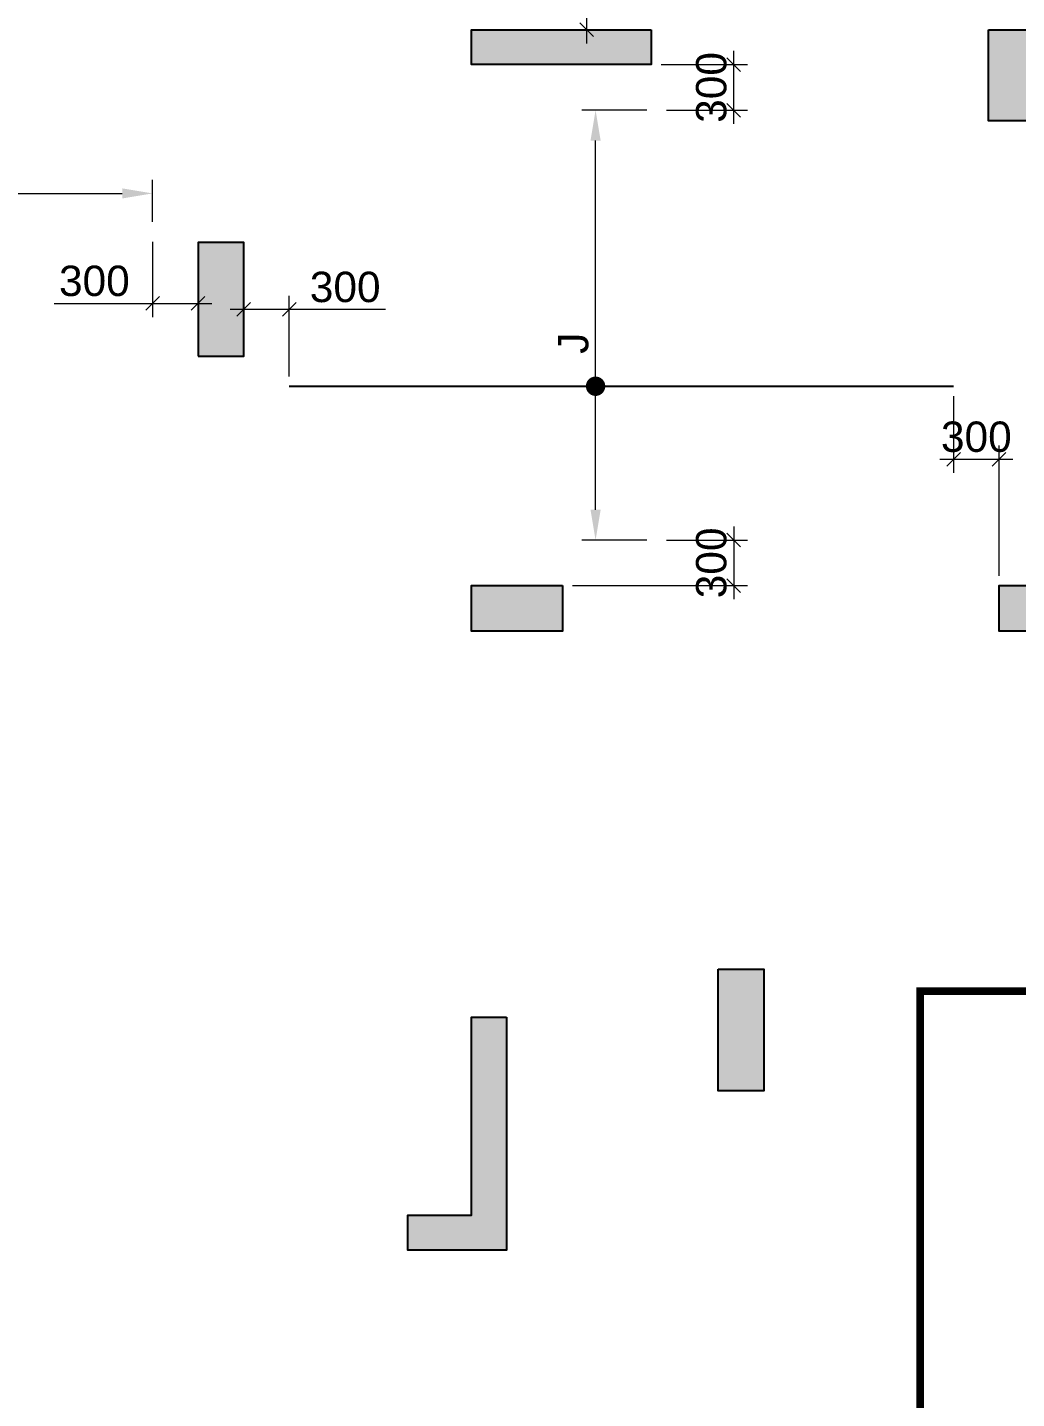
# Model space of a CAD drawing. Header units: millimetres. Extents: x 1123469 to 1752051, y -126924 to 196924.
# Drawn here: x 1583040 to 1589555, y 136712 to 145739 of the extents above; entities that cross this region are included whole.
import ezdxf

# ---------------------------------------------------------------- set-up
doc = ezdxf.new("R2010")
doc.units = ezdxf.units.MM
doc.header["$LTSCALE"] = 500
doc.header["$MEASUREMENT"] = 0
doc.header["$PDMODE"] = 34
doc.linetypes.add('CONTINOUS', pattern=[0])
doc.layers.get('Defpoints').update_dxf_attribs({"lineweight": 0})
for name, color, linetype in [('COL. DIM', 3, 'Continuous'), ('reinf.', 4, 'Continuous'), ('TOWER AREA COLUMN.', 6, 'Continuous')]:
    doc.layers.add(name, color=color, linetype=linetype)
for name, color, linetype, lineweight in [('CUT OUT', 1, 'Continuous', 13), ('dim-M', 1, 'Continuous', 15), ('FOOTING', 1, 'Continuous', 15), ('TOWER COL HATCH', 253, 'Continuous', 20)]:
    doc.layers.add(name, color=color, linetype=linetype, lineweight=lineweight)
doc.styles.add('3mm', font='arial.ttf')
doc.dimstyles.new('PARAMVEER', dxfattribs={"dimtxt": 200, "dimasz": 100, "dimexe": 0, "dimexo": 25, "dimgap": 10, "dimtad": 1, "dimdec": 0, "dimrnd": 5, "dimzin": 0, "dimdsep": 46, "dimtxsty": '3mm', "dimblk": 'OBLIQUE', "dimcen": 0.09, "dimdle": 75, "dimclrd": 1, "dimclre": 1, "dimclrt": 3, "dimadec": 0, "dimazin": 0, "dimtfac": 1, "dimtdec": 0, "dimtmove": 1, "dimatfit": 3, "dimfxl": 100, "dimtolj": 1, "dimtzin": 0, "dimlwd": 18, "dimlwe": 5, "dimarcsym": 0})

# ---------------------------------------------------------------- blocks, each defined once
blk = doc.blocks.new('3tgra')
at = {"layer": 'TOWER COL HATCH'}
h = blk.add_hatch(color=253, dxfattribs=at)
h.dxf.hatch_style = 1
h.paths.add_polyline_path([(1389009.933917637, 82701.73729159351), (1389009.933917637, 82471.73729159351), (1387825.636163343, 82471.73729159351), (1387825.636163343, 82701.73729159351)])
h = blk.add_hatch(color=253, dxfattribs=at)
h.dxf.hatch_style = 1
h.paths.add_polyline_path([(1391230.631024875, 82701.73729159351), (1391530.631024875, 82701.73729159351), (1391530.631024875, 82101.73729159351), (1391230.631024875, 82101.73729159351)])
h = blk.add_hatch(color=253, dxfattribs=at)
h.dxf.hatch_style = 1
h.paths.add_polyline_path([(1386025.631024806, 80551.73729155055), (1386325.631024806, 80551.73729155055), (1386325.631024806, 81301.73729155055), (1386025.631024806, 81301.73729155055)])
h = blk.add_hatch(color=253, dxfattribs=at)
h.dxf.hatch_style = 1
h.paths.add_polyline_path([(1388425.6189848, 79041.73729064688), (1388425.6189848, 78741.73729064688), (1387825.6189848, 78741.73729064688), (1387825.6189848, 79041.73729064688)])
h = blk.add_hatch(color=253, dxfattribs=at)
h.dxf.hatch_style = 1
h.paths.add_polyline_path([(1391900.631024875, 79041.73729064688), (1391900.631024875, 78741.73729064688), (1391300.631024875, 78741.73729064688), (1391300.631024875, 79041.73729064688)])
h = blk.add_hatch(color=253, dxfattribs=at)
h.dxf.hatch_style = 1
h.paths.add_polyline_path([(1389450.631024875, 76516.73729064694), (1389750.631024875, 76516.73729064694), (1389750.631024875, 75716.73729064688), (1389450.631024875, 75716.73729064688)])
h = blk.add_hatch(color=253, dxfattribs=at)
h.dxf.hatch_style = 1
h.paths.add_polyline_path([(1388055.6189848, 76201.55515519361), (1388055.6189848, 74666.55515519361), (1387405.6189848, 74666.55515519361), (1387405.6189848, 74896.55515519361), (1387825.6189848, 74896.55515519361), (1387825.6189848, 76201.55515519361)])
at = {"layer": 'TOWER AREA COLUMN.', "color": 4}
for points in [[(1389009.933917637, 82701.73729159351), (1389009.933917637, 82471.73729159351), (1387825.636163343, 82471.73729159351), (1387825.636163343, 82701.73729159351)], [(1391230.631024875, 82701.73729159351), (1391530.631024875, 82701.73729159351), (1391530.631024875, 82101.73729159351), (1391230.631024875, 82101.73729159351)], [(1386025.631024806, 80551.73729155055), (1386325.631024806, 80551.73729155055), (1386325.631024806, 81301.73729155055), (1386025.631024806, 81301.73729155055)], [(1388425.6189848, 79041.73729064688), (1388425.6189848, 78741.73729064688), (1387825.6189848, 78741.73729064688), (1387825.6189848, 79041.73729064688)], [(1391900.631024875, 79041.73729064688), (1391900.631024875, 78741.73729064688), (1391300.631024875, 78741.73729064688), (1391300.631024875, 79041.73729064688)], [(1389450.631024875, 76516.73729064694), (1389750.631024875, 76516.73729064694), (1389750.631024875, 75716.73729064688), (1389450.631024875, 75716.73729064688)]]:
    blk.add_lwpolyline(points, close=True, dxfattribs=at)
blk.add_lwpolyline([(1388055.6189848, 76201.55515519361), (1388055.6189848, 74666.55515519361), (1387405.6189848, 74666.55515519361), (1387405.6189848, 74896.55515519361), (1387825.6189848, 74896.55515519361), (1387825.6189848, 76201.55515519361), (1388055.6189848, 76201.55515519361)], dxfattribs=at)
blk = doc.blocks.new('_Oblique')
at = {"color": 0, "linetype": 'ByBlock', "lineweight": -2}
blk.add_line((-0.5, -0.5), (0.5, 0.5), dxfattribs=at)
blk = doc.blocks.new('*D606')
at = {"layer": 'COL. DIM', "color": 1, "lineweight": 18, "ltscale": 10, "transparency": 16777216}
for p, q in [((1586723.336435243, 146653.4938240013), (1586723.336435243, 146024.2285490902)), ((1586723.336435243, 146114.2285490902), (1586723.336435243, 145634.2285490902))]:
    blk.add_line(p, q, dxfattribs=at)
at = {"layer": 'COL. DIM', "color": 1, "linetype": 'CONTINOUS', "lineweight": 5, "ltscale": 10, "transparency": 16777216}
for p, q in [((1587115.711624113, 146024.2285490902), (1586633.336435243, 146024.2285490902)), ((1586811.104104963, 145724.2285490902), (1586633.336435243, 145724.2285490902))]:
    blk.add_line(p, q, dxfattribs=at)
at = {"layer": 'Defpoints', "color": 0, "ltscale": 10, "transparency": 16777216}
for p in [(1587180.711624113, 146024.2285490902), (1586723.336435243, 145724.2285490902), (1586876.104104963, 145724.2285490902)]:
    blk.add_point(p, dxfattribs=at)
at = {"layer": 'COL. DIM', "color": 1, "lineweight": 18, "ltscale": 10, "transparency": 16777216, "xscale": 90, "yscale": 90, "zscale": 90}
for p, rotation in [((1586723.336435243, 146024.2285490902), 90), ((1586723.336435243, 145724.2285490902), 270)]:
    blk.add_blockref('_Oblique', p, dxfattribs=dict(at, rotation=rotation))
at = {"layer": 'COL. DIM', "color": 3, "ltscale": 10, "transparency": 16777216, "insert": (1586576.153624875, 146387.9617639736), "char_height": 200, "attachment_point": 5, "rotation": 90, "style": '3mm'}
blk.add_mtext('\\A1;300', dxfattribs=at)
blk = doc.blocks.new('*D609')
at = {"layer": 'COL. DIM', "color": 1, "linetype": 'CONTINOUS', "lineweight": 5, "ltscale": 10, "transparency": 16777216}
for p, q in [((1584464.940064752, 143759.3840456621), (1584464.940064752, 143972.3893610471)), ((1584764.940064752, 143442.0516471222), (1584764.940064752, 143972.3893610471))]:
    blk.add_line(p, q, dxfattribs=at)
at = {"layer": 'COL. DIM', "color": 1, "lineweight": 18, "ltscale": 10, "transparency": 16777216}
for p, q in [((1584854.940064752, 143882.3893610471), (1584374.940064752, 143882.3893610471)), ((1585398.920134257, 143882.3893610471), (1584764.940064752, 143882.3893610471))]:
    blk.add_line(p, q, dxfattribs=at)
at = {"layer": 'Defpoints', "color": 0, "ltscale": 10, "transparency": 16777216}
for p in [(1584464.940064752, 143882.3893610471), (1584464.940064752, 143694.3840456621), (1584764.940064752, 143377.0516471222)]:
    blk.add_point(p, dxfattribs=at)
at = {"layer": 'COL. DIM', "color": 1, "lineweight": 18, "ltscale": 10, "transparency": 16777216, "xscale": 90, "yscale": 90, "zscale": 90, "rotation": 180}
blk.add_blockref('_Oblique', (1584464.940064752, 143882.3893610471), dxfattribs=at)
at = {"layer": 'COL. DIM', "color": 1, "lineweight": 18, "ltscale": 10, "transparency": 16777216, "xscale": 90, "yscale": 90, "zscale": 90}
blk.add_blockref('_Oblique', (1584764.940064752, 143882.3893610471), dxfattribs=at)
at = {"layer": 'COL. DIM', "color": 3, "ltscale": 10, "transparency": 16777216, "insert": (1585133.388074229, 144029.5721714155), "char_height": 200, "attachment_point": 5, "style": '3mm'}
blk.add_mtext('\\A1;300', dxfattribs=at)
blk = doc.blocks.new('*D610')
at = {"layer": 'COL. DIM', "color": 1, "linetype": 'CONTINOUS', "lineweight": 5, "ltscale": 10, "transparency": 16777216}
for p, q in [((1587118.840603877, 145194.2285490904), (1586692.376170398, 145194.2285490904)), ((1587118.840603877, 142364.2285481434), (1586692.376170398, 142364.2285481434))]:
    blk.add_line(p, q, dxfattribs=at)
at = {"layer": 'COL. DIM', "color": 1, "lineweight": 18, "ltscale": 10, "transparency": 16777216}
blk.add_line((1586782.376170398, 142564.2285481434), (1586782.376170398, 144994.2285490904), dxfattribs=at)
at = {"layer": 'COL. DIM', "color": 1, "ltscale": 10, "transparency": 16777216}
for points in [[(1586749.042837064, 144994.2285490904), (1586815.709503731, 144994.2285490904), (1586782.376170398, 145194.2285490904)], [(1586749.042837064, 142564.2285481434), (1586815.709503731, 142564.2285481434), (1586782.376170398, 142364.2285481434)]]:
    blk.add_solid(points, dxfattribs=at)
at = {"layer": 'Defpoints', "color": 0, "ltscale": 10, "transparency": 16777216}
for p in [(1586782.376170398, 145194.2285490904), (1587183.840603877, 145194.2285490904), (1587183.840603877, 142364.2285481434)]:
    blk.add_point(p, dxfattribs=at)
at = {"layer": 'COL. DIM', "color": 3, "ltscale": 10, "transparency": 16777216, "insert": (1586635.670849784, 143659.9050009695), "char_height": 200, "attachment_point": 5, "rotation": 90, "style": '3mm'}
blk.add_mtext('\\A1;J', dxfattribs=at)
blk = doc.blocks.new('*D607')
at = {"layer": 'COL. DIM', "color": 1, "linetype": 'CONTINOUS', "lineweight": 5, "ltscale": 10, "transparency": 16777216}
for p, q in [((1589139.952104828, 143312.0516471222), (1589139.952104828, 142806.197467915)), ((1589439.952104828, 142129.2285481435), (1589439.952104828, 142986.197467915))]:
    blk.add_line(p, q, dxfattribs=at)
at = {"layer": 'COL. DIM', "color": 1, "lineweight": 18, "ltscale": 10, "transparency": 16777216}
blk.add_line((1589049.952104828, 142896.197467915), (1589529.952104828, 142896.197467915), dxfattribs=at)
at = {"layer": 'Defpoints', "color": 0, "ltscale": 10, "transparency": 16777216}
for p in [(1589139.952104828, 143377.0516471222), (1589439.952104828, 142896.197467915), (1589439.952104828, 142064.2285481435)]:
    blk.add_point(p, dxfattribs=at)
at = {"layer": 'COL. DIM', "color": 1, "lineweight": 18, "ltscale": 10, "transparency": 16777216, "xscale": 90, "yscale": 90, "zscale": 90, "rotation": 180}
blk.add_blockref('_Oblique', (1589139.952104828, 142896.197467915), dxfattribs=at)
at = {"layer": 'COL. DIM', "color": 1, "lineweight": 18, "ltscale": 10, "transparency": 16777216, "xscale": 90, "yscale": 90, "zscale": 90}
blk.add_blockref('_Oblique', (1589439.952104828, 142896.197467915), dxfattribs=at)
at = {"layer": 'COL. DIM', "color": 3, "ltscale": 10, "transparency": 16777216, "insert": (1589289.952104828, 143043.3802782833), "char_height": 200, "attachment_point": 5, "style": '3mm'}
blk.add_mtext('\\A1;300', dxfattribs=at)
blk = doc.blocks.new('*D608')
at = {"layer": 'COL. DIM', "color": 1, "lineweight": 18, "ltscale": 10, "transparency": 16777216}
blk.add_line((1587692.274030702, 142454.2285481434), (1587692.274030702, 141974.2285481435), dxfattribs=at)
at = {"layer": 'COL. DIM', "color": 1, "linetype": 'CONTINOUS', "lineweight": 5, "ltscale": 10, "transparency": 16777216}
for p, q in [((1587248.840603877, 142364.2285481434), (1587782.274030702, 142364.2285481434)), ((1586629.940064753, 142064.2285481435), (1587782.274030702, 142064.2285481435))]:
    blk.add_line(p, q, dxfattribs=at)
at = {"layer": 'Defpoints', "color": 0, "ltscale": 10, "transparency": 16777216}
for p in [(1587183.840603877, 142364.2285481434), (1586564.940064753, 142064.2285481435), (1587692.274030702, 142064.2285481435)]:
    blk.add_point(p, dxfattribs=at)
at = {"layer": 'COL. DIM', "color": 1, "lineweight": 18, "ltscale": 10, "transparency": 16777216, "xscale": 90, "yscale": 90, "zscale": 90}
for p, rotation in [((1587692.274030702, 142364.2285481434), 90), ((1587692.274030702, 142064.2285481435), 270)]:
    blk.add_blockref('_Oblique', p, dxfattribs=dict(at, rotation=rotation))
at = {"layer": 'COL. DIM', "color": 3, "ltscale": 10, "transparency": 16777216, "insert": (1587545.091220326, 142214.2285481435), "char_height": 200, "attachment_point": 5, "rotation": 90, "style": '3mm'}
blk.add_mtext('\\A1;300', dxfattribs=at)
blk = doc.blocks.new('*D613')
at = {"layer": 'COL. DIM', "color": 1, "linetype": 'CONTINOUS', "lineweight": 5, "ltscale": 10, "transparency": 16777216}
for p, q in [((1583864.952104758, 144328.4931180957), (1583864.952104758, 143832.3277372914)), ((1584164.952104758, 144259.2285490473), (1584164.952104758, 143832.3277372914))]:
    blk.add_line(p, q, dxfattribs=at)
at = {"layer": 'COL. DIM', "color": 1, "lineweight": 18, "ltscale": 10, "transparency": 16777216}
for p, q in [((1583216.04363437, 143922.3277372914), (1583864.952104758, 143922.3277372914)), ((1583774.952104758, 143922.3277372914), (1584254.952104758, 143922.3277372914))]:
    blk.add_line(p, q, dxfattribs=at)
at = {"layer": 'Defpoints', "color": 0, "ltscale": 10, "transparency": 16777216}
for p in [(1583864.952104758, 144393.4931180957), (1584164.952104758, 144324.2285490473), (1584164.952104758, 143922.3277372914)]:
    blk.add_point(p, dxfattribs=at)
at = {"layer": 'COL. DIM', "color": 1, "lineweight": 18, "ltscale": 10, "transparency": 16777216, "xscale": 90, "yscale": 90, "zscale": 90, "rotation": 180}
blk.add_blockref('_Oblique', (1583864.952104758, 143922.3277372914), dxfattribs=at)
at = {"layer": 'COL. DIM', "color": 1, "lineweight": 18, "ltscale": 10, "transparency": 16777216, "xscale": 90, "yscale": 90, "zscale": 90}
blk.add_blockref('_Oblique', (1584164.952104758, 143922.3277372914), dxfattribs=at)
at = {"layer": 'COL. DIM', "color": 3, "ltscale": 10, "transparency": 16777216, "insert": (1583481.575694398, 144069.5105476597), "char_height": 200, "attachment_point": 5, "style": '3mm'}
blk.add_mtext('\\A1;300', dxfattribs=at)
blk = doc.blocks.new('*D670')
at = {"layer": 'COL. DIM', "color": 1, "linetype": 'CONTINOUS', "lineweight": 5, "ltscale": 10, "transparency": 16777216}
for p, q in [((1578834.9458494, 144458.4931180957), (1578834.9458494, 144736.5344760313)), ((1583864.952104758, 144458.4931180957), (1583864.952104758, 144736.5344760313))]:
    blk.add_line(p, q, dxfattribs=at)
at = {"layer": 'COL. DIM', "color": 1, "lineweight": 18, "ltscale": 10, "transparency": 16777216}
blk.add_line((1579034.9458494, 144646.5344760313), (1583664.952104758, 144646.5344760313), dxfattribs=at)
at = {"layer": 'COL. DIM', "color": 1, "ltscale": 10, "transparency": 16777216}
for points in [[(1579034.9458494, 144679.8678093646), (1579034.9458494, 144613.2011426979), (1578834.9458494, 144646.5344760313)], [(1583664.952104758, 144679.8678093646), (1583664.952104758, 144613.2011426979), (1583864.952104758, 144646.5344760313)]]:
    blk.add_solid(points, dxfattribs=at)
at = {"layer": 'Defpoints', "color": 0, "ltscale": 10, "transparency": 16777216}
for p in [(1583864.952104758, 144646.5344760313), (1578834.9458494, 144393.4931180957), (1583864.952104758, 144393.4931180957)]:
    blk.add_point(p, dxfattribs=at)
at = {"layer": 'COL. DIM', "color": 3, "ltscale": 10, "transparency": 16777216, "insert": (1581765.795017369, 144791.5344760313), "char_height": 200, "width": 21.47949955365168, "attachment_point": 5, "style": '3mm'}
blk.add_mtext('\\A1;B', dxfattribs=at)
blk = doc.blocks.new('*D678')
at = {"layer": 'COL. DIM', "color": 1, "lineweight": 18, "ltscale": 10, "transparency": 16777216}
blk.add_line((1587692.274030706, 145104.2285490904), (1587692.274030706, 145584.2285490904), dxfattribs=at)
at = {"layer": 'COL. DIM', "color": 1, "linetype": 'CONTINOUS', "lineweight": 5, "ltscale": 10, "transparency": 16777216}
for p, q in [((1587214.254997591, 145494.2285490904), (1587782.274030706, 145494.2285490904)), ((1587248.840603877, 145194.2285490904), (1587782.274030706, 145194.2285490904))]:
    blk.add_line(p, q, dxfattribs=at)
at = {"layer": 'Defpoints', "color": 0, "ltscale": 10, "transparency": 16777216}
for p in [(1587149.254997591, 145494.2285490904), (1587692.274030706, 145494.2285490904), (1587183.840603877, 145194.2285490904)]:
    blk.add_point(p, dxfattribs=at)
at = {"layer": 'COL. DIM', "color": 1, "lineweight": 18, "ltscale": 10, "transparency": 16777216, "xscale": 90, "yscale": 90, "zscale": 90}
for p, rotation in [((1587692.274030706, 145494.2285490904), 90), ((1587692.274030706, 145194.2285490904), 270)]:
    blk.add_blockref('_Oblique', p, dxfattribs=dict(at, rotation=rotation))
at = {"layer": 'COL. DIM', "color": 3, "ltscale": 10, "transparency": 16777216, "insert": (1587545.091220326, 145344.2285490903), "char_height": 200, "attachment_point": 5, "rotation": 90, "style": '3mm'}
blk.add_mtext('\\A1;300', dxfattribs=at)

msp = doc.modelspace()

# ---------------------------------------------------------------- linework, layer by layer
at = {"layer": 'dim-M', "color": 4, "ltscale": 10, "const_width": 63.75}
msp.add_lwpolyline([(1586750.501170384, 143377.0516471222, -1), (1586814.251170384, 143377.0516471222, -1)], format="xyb", close=True, dxfattribs=at)
at = {"layer": 'FOOTING', "color": 3, "ltscale": 10, "const_width": 50}
msp.add_lwpolyline([(1615099.951473276, 139394.2285481437), (1588919.952109366, 139394.2285481436), (1588919.952109366, 126979.2510576845), (1580364.952102668, 126979.2510576845), (1580364.952102668, 126464.2510576846), (1571584.95210535, 126464.2510576846), (1571584.95210535, 126979.2510576845), (1563029.952093322, 126979.2510576845), (1563029.952093322, 148629.3879190959), (1574119.940064752, 148629.3879190959), (1574119.940064752, 158914.0730525188), (1582994.940221473, 158914.0730525188), (1582994.939908032, 157414.0730525182), (1586944.940064752, 157414.0730525182), (1586944.940064752, 156599.2285490907), (1588639.952104828, 156599.2285490907), (1588639.952104828, 155194.2285490906), (1615379.951477814, 155194.2285490906)], dxfattribs=at)
at = {"layer": 'reinf.', "color": 4, "ltscale": 1.4}
msp.add_line((1584764.940064752, 143377.0516471222), (1589139.952104828, 143377.0516471222), dxfattribs=at)

# ---------------------------------------------------------------- block references
at = {"layer": 'CUT OUT', "color": 4}
msp.add_blockref('3tgra', (198139.3210799526, 63022.49125749664), dxfattribs=at)

# ---------------------------------------------------------------- dimensions: what is measured, and where the dimension line sits
at = {"layer": 'COL. DIM', "color": 6, "ltscale": 10}
for base, p1, p2, angle, picture, middle in [((1586723.336435243, 145724.2285490902), (1587180.711624112, 146024.2285490901), (1586876.104104962, 145724.2285490902), 90.00000000000001, '*D606', (1586712.122364553, 146387.9617639736)), ((1587692.274030706, 145494.2285490904), (1587183.840603876, 145194.2285490904), (1587149.25499759, 145494.2285490903), 270, '*D678', (1587692.274030695, 145344.2285490903)), ((1584164.952104758, 143922.3277372914), (1583864.952104758, 144393.4931180957), (1584164.952104758, 144324.2285490473), 7.016709298534877e-15, '*D613', (1583481.575694398, 143922.3277372914)), ((1584464.940064752, 143882.3893610471), (1584764.940064752, 143377.0516471222), (1584464.940064752, 143694.3840456621), 180, '*D609', (1585133.388074229, 143784.0037694042)), ((1587692.274030702, 142064.2285481435), (1587183.840603876, 142364.2285481434), (1586564.940064752, 142064.2285481435), 90.00000000000001, '*D608', (1587692.274030695, 142214.2285481435))]:
    dim = msp.add_linear_dim(base=base, p1=p1, p2=p2, angle=angle, dimstyle='PARAMVEER', override={"dimasz": 90, "dimexe": 90, "dimexo": 65, "dimgap": 45, "dimpost": '\\X', "dimdle": 90, "dimfxl": 0.18, "dimarcsym": 1}, dxfattribs=at)
    dim.commit()
    dim.dimension.update_dxf_attribs({"geometry": picture, "text_midpoint": middle, "dimtype": 160})
dim = msp.add_linear_dim(base=(1586782.376170398, 145194.2285490904), p1=(1587183.840603876, 142364.2285481434), p2=(1587183.840603876, 145194.2285490904), angle=270, text='J', dimstyle='PARAMVEER', override={"dimasz": 200, "dimexe": 90, "dimexo": 65, "dimgap": 45, "dimpost": '\\X', "dimsah": 1, "dimdle": 90, "dimfxl": 0.18, "dimarcsym": 1}, dxfattribs=at)
dim.commit()
dim.dimension.update_dxf_attribs({"geometry": '*D610', "text_midpoint": (1586782.376170384, 143659.9050009695), "dimtype": 160})
dim = msp.add_linear_dim(base=(1583864.952104758, 144646.5344760313), p1=(1578834.9458494, 144393.4931180957), p2=(1583864.952104758, 144393.4931180957), text='B', dimstyle='PARAMVEER', override={"dimasz": 200, "dimexe": 90, "dimexo": 65, "dimgap": 45, "dimpost": '\\X', "dimsah": 1, "dimdle": 90, "dimfxl": 0.18, "dimarcsym": 1}, dxfattribs=at)
dim.commit()
dim.dimension.update_dxf_attribs({"geometry": '*D670', "text_midpoint": (1581765.795017369, 144646.5344760313), "dimtype": 160})
dim = msp.add_linear_dim(base=(1589439.952104828, 142896.197467915), p1=(1589139.952104828, 143377.0516471222), p2=(1589439.952104828, 142064.2285481435), dimstyle='PARAMVEER', override={"dimasz": 90, "dimexe": 90, "dimexo": 65, "dimgap": 45, "dimpost": '\\X', "dimdle": 90, "dimfxl": 0.18, "dimarcsym": 1}, dxfattribs=at)
dim.commit()
dim.dimension.update_dxf_attribs({"geometry": '*D607', "text_midpoint": (1589289.952104828, 142896.197467915), "dimtype": 160})

doc.saveas('drawing.dxf')
